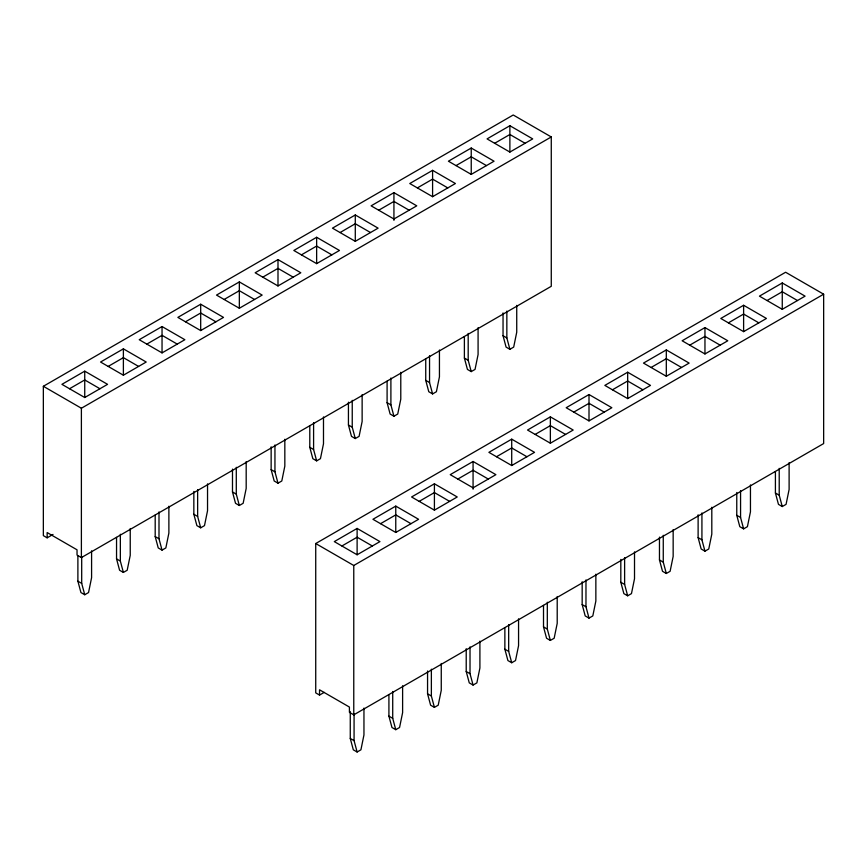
<?xml version="1.0" encoding="UTF-8"?>
<svg xmlns="http://www.w3.org/2000/svg" width="867" height="867" viewBox="0 0 867 867"><rect width="100%" height="100%" fill="white"/><g stroke="black" fill="none" stroke-linecap="round" stroke-linejoin="round"><path stroke-width="1.3" d="M43.35 386.281L513.231 114.997L551.271 136.953L551.271 286.305L81.39 557.589L77.033 555.075L77.033 549.808L47.154 532.555L47.154 537.822L43.35 535.633L43.35 386.281L81.39 408.238L551.271 136.953M84.738 371.163L61.915 384.341L84.738 397.519L107.562 384.341L84.738 371.163L84.738 397.519M123.385 348.848L100.561 362.027L123.385 375.205L146.209 362.027L123.385 348.848L123.385 375.205M162.042 326.545L139.219 339.712L162.042 352.891L184.866 339.712L162.042 326.545L162.042 352.891M200.689 304.23L177.865 317.398L200.689 330.576L223.513 317.398L200.689 304.23L200.689 330.576M239.335 281.916L216.512 295.083L239.335 308.262L262.159 295.083L239.335 281.916L239.335 308.262M277.993 259.601L255.158 272.769L277.993 285.947L300.816 272.769L277.993 259.601L277.993 285.947M316.639 237.287L293.815 250.465L316.639 263.633L339.463 250.465L316.639 237.287L316.639 263.633M355.286 214.973L332.462 228.151L355.286 241.319L378.11 228.151L355.286 214.973L355.286 241.319M393.932 192.658L371.109 205.837L393.932 219.004L416.767 205.837L393.932 192.658L393.932 220.359M432.59 170.344L409.766 183.522L432.59 196.69L455.413 183.522L432.59 170.344L432.59 196.701M471.236 148.029L448.412 161.208L471.236 174.386L494.06 161.208L471.236 148.029L471.236 174.386M509.883 125.715L487.059 138.893L509.883 152.072L532.706 138.893L509.883 125.715L509.883 152.072M69.523 388.741L84.738 379.952L99.954 388.741M108.169 366.427L123.385 357.637L138.601 366.427M146.826 344.112L162.042 335.323L177.258 344.112M185.473 321.798L200.689 313.009L215.905 321.798M224.12 299.483L239.335 290.694L254.551 299.483M262.766 277.169L277.993 268.38L293.209 277.169M301.423 254.855L316.639 246.065L331.855 254.855M340.07 232.54L355.286 223.751L370.502 232.54M378.716 210.226L393.932 201.437L409.159 210.226M417.374 187.911L432.59 179.122L447.805 187.911M456.02 165.597L471.236 156.808L486.452 165.597M494.667 143.283L509.883 134.493L525.099 143.283M47.154 537.822L53.017 534.44M77.889 555.693L77.889 581.193L80.934 592.551L84.738 594.751L88.542 592.551L91.588 577.682L91.588 550.838M116.546 537.399L116.546 558.879L119.581 570.248L123.385 572.437L127.189 570.248L130.234 555.368L130.234 528.523M155.193 515.085L155.193 536.575L158.238 547.933L162.042 550.122L165.846 547.933L168.881 533.053L168.881 506.209M193.84 491.437L193.84 514.261L196.885 525.619L200.689 527.808L204.493 525.619L207.538 510.739L207.538 483.894M232.486 469.123L232.486 491.947L235.531 503.304L239.335 505.494L243.139 503.304L246.185 488.424L246.185 461.58M271.143 446.808L271.143 469.632L274.189 480.99L277.993 483.179L281.797 480.99L284.831 466.11L284.831 439.266M309.79 425.827L309.79 447.318L312.835 458.676L316.639 460.865L320.443 458.676L323.489 443.796L323.489 416.951M348.436 402.18L348.436 425.003L351.482 436.361L355.286 438.55L359.09 436.361L362.135 421.481L362.135 394.637M387.094 381.198L387.094 402.689L390.128 414.047L393.932 416.236L397.736 414.047L400.782 399.167L400.782 372.322M425.74 358.895L425.74 380.375L428.786 391.732L432.59 393.921L436.394 391.732L439.439 376.852L439.439 350.008M464.387 336.58L464.387 358.06L467.432 369.418L471.236 371.607L475.04 369.418L478.085 354.538L478.085 327.693M503.044 312.922L503.044 335.746L506.079 347.103L509.883 349.293L513.687 347.103L516.732 332.224L516.732 305.379M315.729 543.533L785.61 272.249L823.65 294.206L823.65 443.557L353.769 714.841L349.412 712.327L349.412 707.06L319.533 689.807L319.533 695.074L315.729 692.885L315.729 543.533L353.769 565.49L823.65 294.206M357.117 528.426L334.294 541.604L357.117 554.782L379.941 541.604L357.117 528.426L357.117 554.782M395.764 506.111L372.94 519.29L395.764 532.468L418.588 519.29L395.764 506.111L395.764 532.468M434.41 483.797L411.587 496.975L434.41 510.154L457.234 496.975L434.41 483.797L434.41 510.154M473.068 461.482L450.233 474.661L473.068 487.839L495.891 474.661L473.068 461.482L473.068 489.183M511.714 439.168L488.89 452.346L511.714 465.525L534.538 452.346L511.714 439.168L511.714 465.525M550.361 416.854L527.537 430.032L550.361 443.21L573.185 430.032L550.361 416.854L550.361 443.21M589.007 394.539L566.184 407.718L589.007 420.896L611.842 407.718L589.007 394.539L589.007 420.896M627.665 372.225L604.841 385.403L627.665 398.582L650.488 385.403L627.665 372.225L627.665 398.582M666.311 349.91L643.487 363.089L666.311 376.267L689.135 363.089L666.311 349.91L666.311 376.267M704.958 327.596L682.134 340.774L704.958 353.953L727.781 340.774L704.958 327.596L704.958 353.953M743.615 305.282L720.791 318.46L743.615 331.638L766.439 318.46L743.615 305.282L743.615 331.638M782.262 282.967L759.438 296.146L782.262 309.324L805.085 296.146L782.262 282.967L782.262 309.324M341.901 545.993L357.117 537.204L372.333 545.993M380.548 523.679L395.764 514.89L410.98 523.679M419.195 501.364L434.41 492.575L449.626 501.364M457.841 479.05L473.068 470.261L488.284 479.05M496.498 456.736L511.714 447.946L526.93 456.736M535.145 434.421L550.361 425.632L565.577 434.421M573.791 412.107L589.007 403.318L604.234 412.107M612.449 389.792L627.665 381.003L642.881 389.792M651.095 367.478L666.311 358.689L681.527 367.478M689.742 345.164L704.958 336.374L720.174 345.164M728.399 322.849L743.615 314.06L758.831 322.849M767.046 300.535L782.262 291.745L797.477 300.535M319.533 695.074L324.215 692.375M350.268 711.601L350.268 738.456L353.313 749.814L357.117 752.003L360.921 749.814L363.956 734.934L363.956 708.09M388.915 694.662L388.915 716.142L391.96 727.5L395.764 729.689L399.568 727.5L402.613 712.62L402.613 685.775M427.561 671.004L427.561 693.828L430.606 705.185L434.41 707.374L438.214 705.185L441.26 690.305L441.26 663.461M466.218 648.689L466.218 671.513L469.264 682.871L473.068 685.06L476.872 682.871L479.906 667.991L479.906 641.147M504.865 627.719L504.865 649.199L507.91 660.556L511.714 662.746L515.518 660.556L518.564 645.677L518.564 618.832M543.511 605.404L543.511 626.884L546.557 638.242L550.361 640.431L554.165 638.242L557.21 623.362L557.21 596.518M582.169 581.746L582.169 604.57L585.203 615.928L589.007 618.117L592.811 615.928L595.857 601.048L595.857 574.203M620.815 559.432L620.815 582.256L623.861 593.613L627.665 595.802L631.469 593.613L634.514 578.744L634.514 551.889M659.462 537.117L659.462 559.941L662.507 571.299L666.311 573.488L670.115 571.299L673.16 556.43L673.16 529.574M698.119 514.803L698.119 537.627L701.154 548.984L704.958 551.174L708.762 548.984L711.807 534.115L711.807 507.26M736.766 492.489L736.766 515.312L739.811 526.67L743.615 528.859L747.419 526.67L750.454 511.801L750.454 484.946M775.412 471.518L775.412 492.998L778.458 504.356L782.262 506.545L786.066 504.356L789.111 489.487L789.111 462.631M503.044 335.746L506.848 337.935L509.883 349.293M775.412 492.998L779.216 495.187L782.262 506.545M464.387 358.06L468.191 360.249L471.236 371.607M736.766 515.312L740.57 517.501L743.615 528.859M425.74 380.375L429.544 382.564L432.59 393.921M698.119 537.627L701.923 539.816L704.958 551.174M387.094 402.689L390.898 404.878L393.932 416.236M659.462 559.941L663.266 562.13L666.311 573.488M348.436 425.003L352.24 427.193L355.286 438.55M620.815 582.256L624.619 584.445L627.665 595.802M309.79 447.318L313.594 449.507L316.639 460.865M582.169 604.57L585.973 606.759L589.007 618.117M271.143 469.632L274.947 471.821L277.993 483.179M543.511 626.884L547.315 629.074L550.361 640.431M232.486 491.947L236.29 494.136L239.335 505.494M504.865 649.199L508.669 651.388L511.714 662.746M193.84 514.261L197.643 516.45L200.689 527.808M466.218 671.513L470.022 673.702L473.068 685.06M155.193 536.575L158.997 538.765L162.042 550.122M427.561 693.828L431.365 696.017L434.41 707.374M116.546 558.879L120.35 561.079L123.385 572.437M388.915 716.142L392.718 718.331L395.764 729.689M77.889 581.193L81.693 583.393L84.738 594.751M350.268 738.456L354.072 740.646L357.117 752.003M779.216 468.343L779.216 495.187M740.57 490.657L740.57 517.501M701.923 512.971L701.923 539.816M663.266 535.286L663.266 562.13M624.619 557.6L624.619 584.445M585.973 579.915L585.973 606.759M547.315 602.229L547.315 629.074M508.669 624.543L508.669 651.388M506.848 311.09L506.848 337.935M470.022 646.858L470.022 673.702M468.191 333.405L468.191 360.249M431.365 669.172L431.365 696.017M429.544 355.719L429.544 382.564M392.718 691.487L392.718 718.331M390.898 378.034L390.898 404.878M354.072 713.801L354.072 740.646M353.769 565.49L353.769 714.841M352.24 400.348L352.24 427.193M313.594 422.663L313.594 449.507M274.947 444.977L274.947 471.821M236.29 467.291L236.29 494.136M197.643 489.606L197.643 516.45M158.997 511.92L158.997 538.765M120.35 534.235L120.35 561.079M81.693 556.549L81.693 583.393M81.39 408.238L81.39 557.589"/></g></svg>
